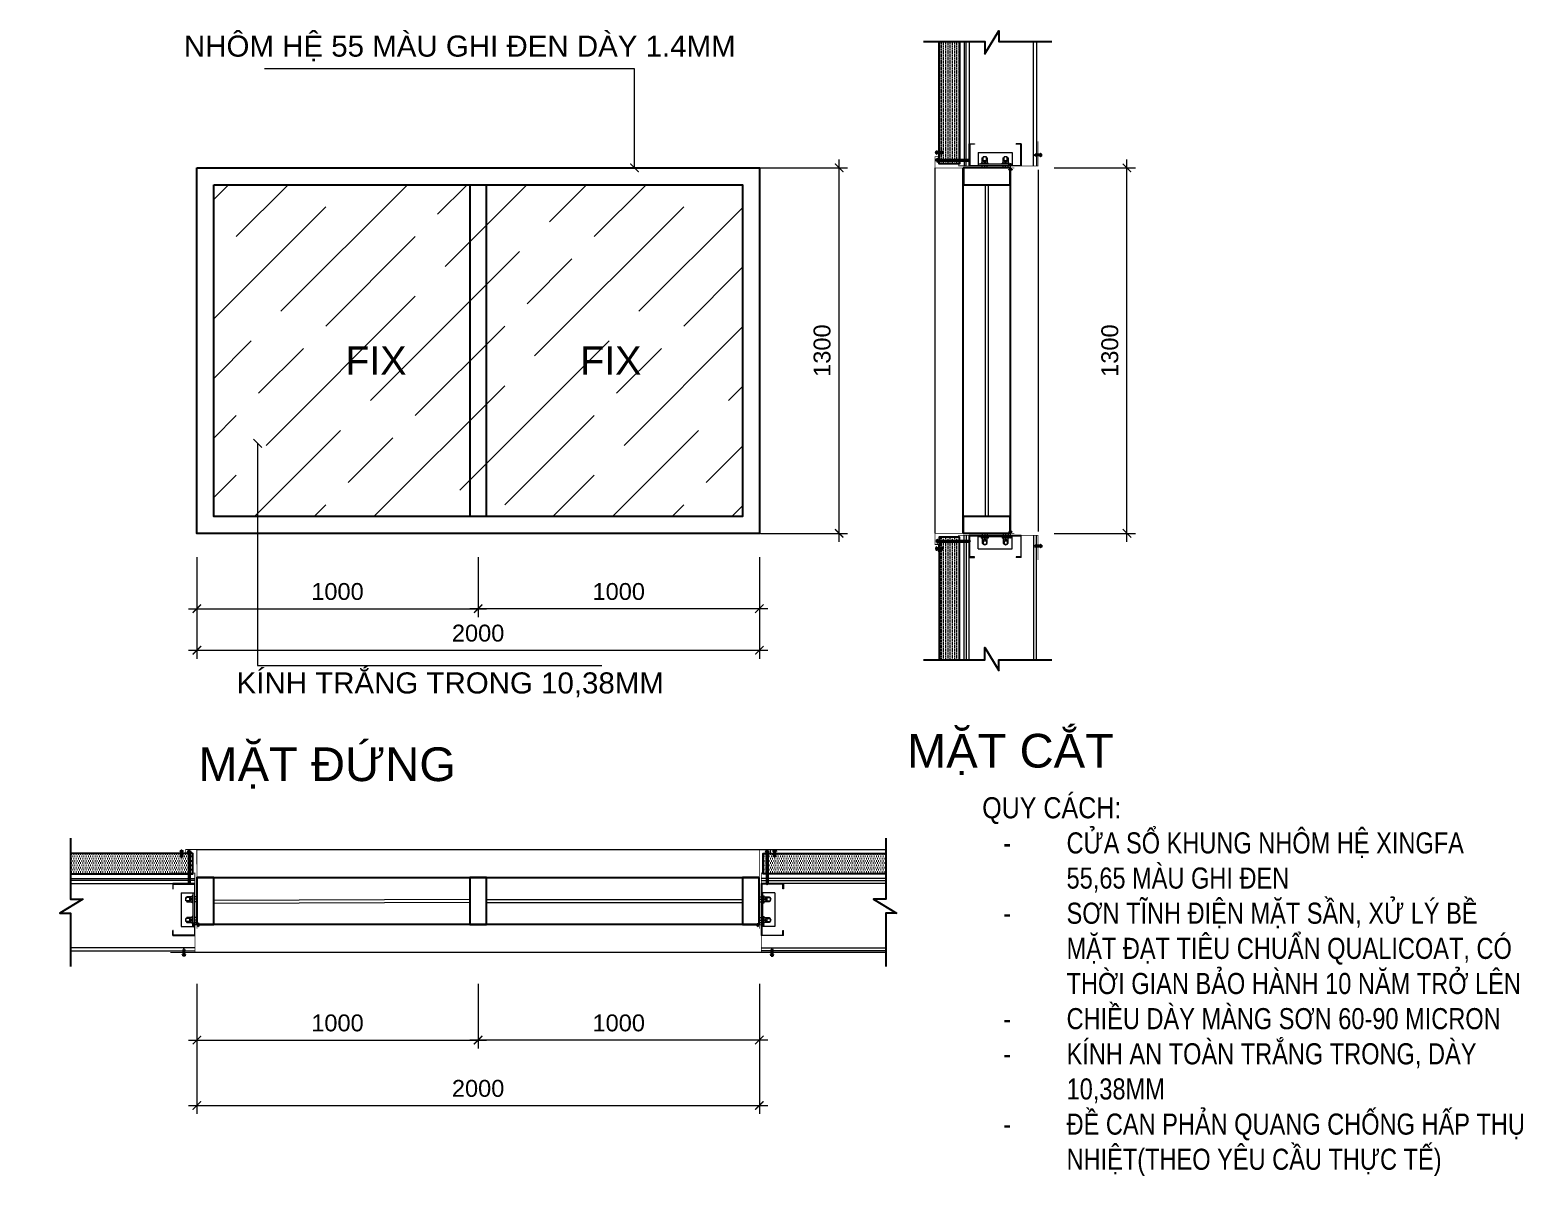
# Model space of a CAD drawing. Header units: millimetres. Extents: x -547695 to 905972, y -1055718 to 167349.
# Drawn here: x -523869 to -518559, y -1038093 to -1034016 of the extents above; entities that cross this region are included whole.
import ezdxf

# ---------------------------------------------------------------- set-up
doc = ezdxf.new("R2010")
doc.units = ezdxf.units.MM
doc.linetypes.add('View-Chi tiet cua$0$View-CellPin-Chi Tiet Cua$0$View-ĐCĐ-CT Cua$0$View-ĐCĐ-CT Cua$0$MB dien thoai tang 1$0$XREF-NHAXUONGT1 DIENTHOAI$0$XREF-NHAXUONGT1$0$XREF-NHAXUONGT1$0$XREF-NHAXUONGT1$0$XKITLINE00', pattern=[0])
doc.linetypes.add('View-Chi tiet cua$0$View-CellPin-Chi Tiet Cua$0$View-ĐCĐ-CT Cua$0$View-ĐCĐ-CT Cua$0$MB dien thoai tang 1$0$XREF-NHAXUONGT1 DIENTHOAI$0$XREF-NHAXUONGT1$0$XREF-NHAXUONGT1$0$XREF-NHAXUONGT1$0$XKITLINE02', pattern=[4, 2, -2])
doc.layers.get('DEFPOINTS').update_dxf_attribs({"color": 1, "lineweight": 25})
for name, color, linetype, lineweight in [('A-DIMS', 8, 'Continuous', 9), ('DIM', 8, 'Continuous', 20), ('NET CHU-TEXT', 7, 'Continuous', 20), ('Text', 2, 'Continuous', 25), ('View-Chi tiet cua$0$View-CellPin-Chi Tiet Cua$0$View-ĐCĐ-CT Cua$0$View-ĐCĐ-CT Cua$0$MB dien thoai tang 1$0$XREF-NHAXUONGT1 DIENTHOAI$0$XREF-NHAXUONGT1$0$XREF-NHAXUONGT1$0$XREF-NHAXUONGT1$0$Bolt', 7, 'Continuous', 0), ('View-Chi tiet cua$0$View-CellPin-Chi Tiet Cua$0$View-ĐCĐ-CT Cua$0$View-ĐCĐ-CT Cua$0$MB dien thoai tang 1$0$XREF-NHAXUONGT1 DIENTHOAI$0$XREF-NHAXUONGT1$0$XREF-NHAXUONGT1$0$XREF-NHAXUONGT1$0$Part', 4, 'Continuous', 0), ('View-Chi tiet cua$0$View-CellPin-Chi Tiet Cua$0$View-ĐCĐ-CT Cua$0$View-ĐCĐ-CT Cua$0$PartMark', 3, 'Continuous', 0), ('View-Chi tiet cua$0$View-CellPin-Chi Tiet Cua$0$View-ĐCĐ-CT Cua$0$View-ĐCĐ-CT Cua$0$xref mbtang1$0$Xref-Nha xuong t1$0$XREF-NHAXUONGT1$0$XREF-NHAXUONGT1$0$XREF-NHAXUONGT1$0$KT-Lancan', 153, 'Continuous', 9), ('View-XPP-CT Cua$0$KT-Hatch', 8, 'Continuous', 9)]:
    doc.layers.add(name, color=color, linetype=linetype, lineweight=lineweight)
for name, color, linetype in [('Net Cat', 30, 'Continuous'), ('Net Cua', 5, 'Continuous'), ('View-Chi tiet cua$0$View-CellPin-Chi Tiet Cua$0$View-ĐCĐ-CT Cua$0$View-ĐCĐ-CT Cua$0$HATCH(KC)', 252, 'Continuous'), ('View-Chi tiet cua$0$View-CellPin-Chi Tiet Cua$0$View-ĐCĐ-CT Cua$0$View-ĐCĐ-CT Cua$0$KT - Net Thay', 7, 'Continuous'), ('View-Chi tiet cua$0$View-CellPin-Chi Tiet Cua$0$View-ĐCĐ-CT Cua$0$View-ĐCĐ-CT Cua$0$MB dien thoai tang 1$0$XREF-NHAXUONGT1 DIENTHOAI$0$XREF-NHAXUONGT1$0$XREF-NHAXUONGT1$0$XREF-NHAXUONGT1$0$XREF-VANPHONGT1$0$KT-Tuong', 1, 'Continuous'), ('View-Chi tiet cua$0$View-CellPin-Chi Tiet Cua$0$View-ĐCĐ-CT Cua$0$View-ĐCĐ-CT Cua$0$MISCEL', 7, 'Continuous')]:
    doc.layers.add(name, color=color, linetype=linetype)
doc.styles.get("Standard").update_dxf_attribs({"font": 'arial.ttf'})
doc.styles.add('VTK_Arial', font='arial.ttf', dxfattribs={"width": 0.8})
doc.dimstyles.new('A-2.5-DIM50', dxfattribs={"dimscale": 50, "dimtxt": 2.5, "dimasz": 1, "dimexe": 1, "dimexo": 0, "dimgap": 0.5, "dimtad": 1, "dimdec": 0, "dimzin": 12, "dimdsep": 46, "dimtxsty": 'VTK_Arial', "dimblk": 'ARCHTICK', "dimcen": 0, "dimdle": 1, "dimclrd": 256, "dimclre": 256, "dimclrt": 7, "dimadec": 1, "dimazin": 3, "dimtfac": 1, "dimtdec": 0, "dimtmove": 0, "dimatfit": 2, "dimfxl": 20, "dimtolj": 1, "dimtzin": 0, "dimlwd": -1, "dimlwe": -1, "dimarcsym": 0})
doc.dimstyles.new('Dim 1-30', dxfattribs={"dimscale": 0.3, "dimtxt": 200, "dimasz": 100, "dimexe": 100, "dimexo": 0, "dimgap": 100, "dimtad": 1, "dimtoh": 1, "dimdec": 0, "dimzin": 0, "dimdsep": 46, "dimtxsty": 'Standard', "dimblk": 'ARCHTICK', "dimcen": 0.09, "dimdle": 100, "dimclrd": 256, "dimclre": 256, "dimclrt": 7, "dimadec": 0, "dimazin": 0, "dimtfac": 1, "dimtdec": 0, "dimtix": 1, "dimtmove": 0, "dimatfit": 0, "dimldrblk": 'ARCHTICK', "dimfxl": 400, "dimtolj": 1, "dimtzin": 0, "dimlwd": -1, "dimlwe": -1, "dimarcsym": 0})

# ---------------------------------------------------------------- blocks, each defined once
blk = doc.blocks.new('_ARCHTICK')
at = {"color": 0, "linetype": 'ByBlock', "const_width": 0.15}
blk.add_lwpolyline([(-0.5, -0.5), (0.5, 0.5)], dxfattribs=at)
blk = doc.blocks.new('*D645')
at = {"layer": 'A-DIMS', "ltscale": 5, "transparency": 16777216}
for p, q in [((-524142.5, -1034642.5), (-524142.5, -1036947.5)), ((-524601.8, -1034692.5), (-524092.5, -1034692.5)), ((-524601.8, -1036897.5), (-524092.5, -1036897.5))]:
    blk.add_line(p, q, dxfattribs=at)
at = {"layer": 'DEFPOINTS', "color": 0, "transparency": 16777216}
for p in [(-524601.8, -1034692.5), (-524601.8, -1036897.5), (-524142.5, -1036897.5)]:
    blk.add_point(p, dxfattribs=at)
at = {"layer": 'A-DIMS', "transparency": 16777216, "xscale": 50, "yscale": 50, "zscale": 50}
for p, rotation in [((-524142.5, -1034692.5), 90), ((-524142.5, -1036897.5), 270)]:
    blk.add_blockref('_ARCHTICK', p, dxfattribs=dict(at, rotation=rotation))
at = {"layer": 'A-DIMS', "color": 7, "transparency": 16777216, "insert": (-524248, -1035795), "char_height": 125, "attachment_point": 5, "rotation": 90, "style": 'VTK_Arial'}
blk.add_mtext('\\A1;KT LỖ MỞ = 2205', dxfattribs=at)
blk = doc.blocks.new('View-Chi tiet cua$0$View-CellPin-Chi Tiet Cua$0$View-ĐCĐ-CT Cua$0$View-ĐCĐ-CT Cua$0$SDS')
at = {"layer": 'View-Chi tiet cua$0$View-CellPin-Chi Tiet Cua$0$View-ĐCĐ-CT Cua$0$View-ĐCĐ-CT Cua$0$MISCEL'}
for p, q in [((0.51, 0.5), (-0.51, 0.5)), ((-0.51, 0.5), (-0.51, 0.38)), ((0.51, 0.38), (-0.51, 0.38)), ((-0.36, 0.86), (-0.36, 0.5)), ((0.27, 0.89), (-0.27, 0.89)), ((-0.21, 0.38), (-0.21, -0.95)), ((0.2, -0.07), (-0.21, 0.09)), ((0.2, -0.09), (-0.21, 0.07)), ((0.2, -0.11), (-0.21, 0.05)), ((0.2, -0.13), (-0.21, 0.02)), ((0.2, -0.15), (-0.21, 0)), ((-0.18, 0.86), (-0.18, 0.5)), ((0.17, -0.04), (-0.18, 0.09)), ((0.17, -0.06), (-0.18, 0.07)), ((0.17, -0.09), (-0.18, 0.05)), ((0.17, -0.11), (-0.18, 0.03)), ((0.17, -0.13), (-0.18, 0)), ((0.2, -0.04), (-0.16, 0.1)), ((0.17, -0.02), (-0.13, 0.1)), ((0.2, -0.02), (-0.11, 0.1)), ((0.17, 0), (-0.07, 0.1)), ((0.2, 0), (-0.05, 0.1)), ((0.17, 0.02), (-0.01, 0.1)), ((0.2, 0.02), (0.01, 0.1)), ((0.17, 0.05), (0.04, 0.1)), ((0.2, 0.04), (0.07, 0.1)), ((0.17, 0.07), (0.1, 0.1)), ((0.2, 0.07), (0.13, 0.1)), ((0.17, 0.09), (0.16, 0.1)), ((0.17, 0.86), (0.17, 0.5)), ((0.2, 0.09), (0.19, 0.1)), ((0.2, 0.38), (0.2, -1.02)), ((0.36, 0.86), (0.36, 0.5)), ((0.51, 0.5), (0.51, 0.38)), ((0.2, -0.18), (-0.21, -0.02)), ((0.2, -0.2), (-0.21, -0.04)), ((0.2, -0.22), (-0.21, -0.06)), ((0.2, -0.24), (-0.21, -0.09)), ((0.2, -0.26), (-0.21, -0.11)), ((0.2, -0.29), (-0.21, -0.13)), ((0.2, -0.31), (-0.21, -0.15)), ((0.2, -0.33), (-0.21, -0.17)), ((0.2, -0.35), (-0.21, -0.2)), ((0.2, -0.37), (-0.21, -0.22)), ((0.2, -0.4), (-0.21, -0.24)), ((0.2, -0.42), (-0.21, -0.26)), ((0.2, -0.44), (-0.21, -0.28)), ((0.2, -0.46), (-0.21, -0.31)), ((0.2, -0.48), (-0.21, -0.33)), ((0.2, -0.51), (-0.21, -0.35)), ((0.2, -0.53), (-0.21, -0.37)), ((0.2, -0.55), (-0.21, -0.39)), ((0.2, -0.57), (-0.21, -0.41)), ((0.2, -0.59), (-0.21, -0.44)), ((0.2, -0.61), (-0.21, -0.46)), ((0.2, -0.64), (-0.21, -0.48)), ((0.2, -0.66), (-0.21, -0.5)), ((0.2, -0.68), (-0.21, -0.52)), ((0.2, -0.7), (-0.21, -0.55)), ((0.2, -0.72), (-0.21, -0.57)), ((0.2, -0.75), (-0.21, -0.59)), ((0.2, -0.77), (-0.21, -0.61)), ((0.2, -0.79), (-0.21, -0.63)), ((0.2, -0.81), (-0.21, -0.66)), ((0.2, -0.83), (-0.21, -0.68)), ((0.2, -0.86), (-0.21, -0.7)), ((0.2, -0.88), (-0.21, -0.72)), ((0.2, -0.9), (-0.21, -0.74)), ((0.2, -0.92), (-0.21, -0.76)), ((0.2, -0.94), (-0.21, -0.79)), ((0.2, -0.96), (-0.21, -0.81)), ((0.2, -0.99), (-0.21, -0.83)), ((0.2, -1.01), (-0.21, -0.85)), ((0.2, -1.03), (-0.21, -0.87)), ((-0.21, -0.95), (-0.11, -1.39)), ((-0.21, -0.95), (-0.21, -1.49)), ((-0.21, -1.28), (-0.21, -1.35)), ((0, -1.67), (-0.21, -1.49)), ((0.2, -1.02), (-0.2, -1.49)), ((0.17, -0.15), (-0.18, -0.02)), ((0.17, -0.17), (-0.18, -0.04)), ((0.17, -0.19), (-0.18, -0.06)), ((0.17, -0.22), (-0.18, -0.08)), ((0.17, -0.24), (-0.18, -0.1)), ((0.17, -0.26), (-0.18, -0.13)), ((0.17, -0.28), (-0.18, -0.15)), ((0.17, -0.31), (-0.18, -0.17)), ((0.17, -0.33), (-0.18, -0.19)), ((0.17, -0.35), (-0.18, -0.21)), ((0.17, -0.37), (-0.18, -0.24)), ((0.17, -0.39), (-0.18, -0.26)), ((0.17, -0.41), (-0.18, -0.28)), ((0.17, -0.44), (-0.18, -0.3)), ((0.17, -0.46), (-0.18, -0.32)), ((0.17, -0.48), (-0.18, -0.35)), ((0.17, -0.5), (-0.18, -0.37)), ((0.17, -0.52), (-0.18, -0.39)), ((0.17, -0.55), (-0.18, -0.41)), ((0.17, -0.57), (-0.18, -0.43)), ((0.17, -0.59), (-0.18, -0.46)), ((0.17, -0.61), (-0.18, -0.48)), ((0.17, -0.63), (-0.18, -0.5)), ((0.17, -0.66), (-0.18, -0.52)), ((0.17, -0.68), (-0.18, -0.54)), ((0.17, -0.7), (-0.18, -0.56)), ((0.17, -0.72), (-0.18, -0.59)), ((0.17, -0.74), (-0.18, -0.61)), ((0.17, -0.76), (-0.18, -0.63)), ((0.17, -0.79), (-0.18, -0.65)), ((0.17, -0.81), (-0.18, -0.67)), ((0.17, -0.83), (-0.18, -0.7)), ((0.17, -0.85), (-0.18, -0.72)), ((0.17, -0.87), (-0.18, -0.74)), ((0.17, -0.9), (-0.18, -0.76)), ((0.17, -0.92), (-0.18, -0.78)), ((0.17, -0.94), (-0.18, -0.81)), ((0.17, -0.96), (-0.18, -0.83)), ((0.17, -0.98), (-0.18, -0.85)), ((0.17, -1), (-0.18, -0.87)), ((0.2, -1.02), (-0.13, -1.55)), ((0.2, -1.02), (-0.08, -1.6)), ((0.2, -1.49), (0, -1.67)), ((0.12, -1.12), (0.12, -1.11)), ((0.2, -1.49), (0.13, -1.17)), ((0.2, -1.02), (0.2, -1.49))]:
    blk.add_line(p, q, dxfattribs=at)
for centre, radius, start, end in [((-0.27, 0.75), 0.145, 50.3712, 132.9683), ((0, 0.4), 0.486, 69.1021, 110.8979), ((0.26, 0.75), 0.145, 47.0317, 129.6288)]:
    blk.add_arc(centre, radius, start, end, dxfattribs=at)
blk = doc.blocks.new('View-Chi tiet cua$0$View-CellPin-Chi Tiet Cua$0$View-ĐCĐ-CT Cua$0$View-ĐCĐ-CT Cua$0$REFEEF')
at = {"layer": 'View-Chi tiet cua$0$View-CellPin-Chi Tiet Cua$0$View-ĐCĐ-CT Cua$0$View-ĐCĐ-CT Cua$0$MISCEL'}
for p, q in [((-960.65, 550.58), (-960.64, 549.98)), ((-959.9, 550.58), (-959.9, 549.98))]:
    blk.add_line(p, q, dxfattribs=at)
at = {"layer": 'View-Chi tiet cua$0$View-CellPin-Chi Tiet Cua$0$View-ĐCĐ-CT Cua$0$View-ĐCĐ-CT Cua$0$MISCEL', "const_width": 0.299}
for points in [[(-960.64, 550.13, -0.89719), (-960.68, 550.43, -1)], [(-960.68, 550.43, -0.054191), (-960.65, 550.43, -1)], [(-959.9, 550.13, 0.89719), (-959.87, 550.43, 1)], [(-959.87, 550.43, 0.054191), (-959.9, 550.43, 1)]]:
    blk.add_lwpolyline(points, format="xyb", dxfattribs=at)
at = {"layer": 'View-Chi tiet cua$0$View-CellPin-Chi Tiet Cua$0$View-ĐCĐ-CT Cua$0$View-ĐCĐ-CT Cua$0$MISCEL', "const_width": 0.232}
blk.add_lwpolyline([(-959.9, 550.28), (-960.64, 550.28)], dxfattribs=at)
at = {"layer": 'View-Chi tiet cua$0$View-CellPin-Chi Tiet Cua$0$View-ĐCĐ-CT Cua$0$View-ĐCĐ-CT Cua$0$MISCEL'}
for centre, start, end in [((-960.64, 550.28), 90.6163, 270.6163), ((-959.9, 550.28), 270.6163, 90.6163)]:
    blk.add_arc(centre, 0.299, start, end, dxfattribs=at)
blk = doc.blocks.new('*A142')
at = {"layer": 'View-Chi tiet cua$0$View-CellPin-Chi Tiet Cua$0$View-ĐCĐ-CT Cua$0$View-ĐCĐ-CT Cua$0$MB dien thoai tang 1$0$XREF-NHAXUONGT1 DIENTHOAI$0$XREF-NHAXUONGT1$0$XREF-NHAXUONGT1$0$XREF-NHAXUONGT1$0$Part', "linetype": 'View-Chi tiet cua$0$View-CellPin-Chi Tiet Cua$0$View-ĐCĐ-CT Cua$0$View-ĐCĐ-CT Cua$0$MB dien thoai tang 1$0$XREF-NHAXUONGT1 DIENTHOAI$0$XREF-NHAXUONGT1$0$XREF-NHAXUONGT1$0$XREF-NHAXUONGT1$0$XKITLINE00', "lineweight": 0}
for p, q in [((1626, -5.48), (1626, -1.48)), ((1626, -1.48), (1627.7, -1.48)), ((1627.66, -1.52), (1626.04, -1.52)), ((1626.04, -1.52), (1626.04, -5.44)), ((1627.66, -1.88), (1627.66, -1.52)), ((1627.7, -1.88), (1627.66, -1.88)), ((1627.7, -1.48), (1627.7, -1.88)), ((1627.7, -5.48), (1626, -5.48)), ((1626.04, -5.44), (1627.66, -5.44)), ((1627.66, -5.44), (1627.66, -5.08)), ((1627.66, -5.08), (1627.7, -5.08)), ((1627.7, -5.48), (1627.7, -5.08))]:
    blk.add_line(p, q, dxfattribs=at)
blk = doc.blocks.new('*A143')
at = {"layer": 'View-Chi tiet cua$0$View-CellPin-Chi Tiet Cua$0$View-ĐCĐ-CT Cua$0$View-ĐCĐ-CT Cua$0$MB dien thoai tang 1$0$XREF-NHAXUONGT1 DIENTHOAI$0$XREF-NHAXUONGT1$0$XREF-NHAXUONGT1$0$XREF-NHAXUONGT1$0$Part', "linetype": 'View-Chi tiet cua$0$View-CellPin-Chi Tiet Cua$0$View-ĐCĐ-CT Cua$0$View-ĐCĐ-CT Cua$0$MB dien thoai tang 1$0$XREF-NHAXUONGT1 DIENTHOAI$0$XREF-NHAXUONGT1$0$XREF-NHAXUONGT1$0$XREF-NHAXUONGT1$0$XKITLINE00', "lineweight": 0}
for p, q in [((1627.04, -2.18), (1626.04, -2.18)), ((1626.12, -4.78), (1626.12, -2.18)), ((1627.04, -2.18), (1627.04, -4.78)), ((1627.04, -4.78), (1626.04, -4.78))]:
    blk.add_line(p, q, dxfattribs=at)
at = {"layer": 'View-Chi tiet cua$0$View-CellPin-Chi Tiet Cua$0$View-ĐCĐ-CT Cua$0$View-ĐCĐ-CT Cua$0$MB dien thoai tang 1$0$XREF-NHAXUONGT1 DIENTHOAI$0$XREF-NHAXUONGT1$0$XREF-NHAXUONGT1$0$XREF-NHAXUONGT1$0$Part', "linetype": 'View-Chi tiet cua$0$View-CellPin-Chi Tiet Cua$0$View-ĐCĐ-CT Cua$0$View-ĐCĐ-CT Cua$0$MB dien thoai tang 1$0$XREF-NHAXUONGT1 DIENTHOAI$0$XREF-NHAXUONGT1$0$XREF-NHAXUONGT1$0$XREF-NHAXUONGT1$0$XKITLINE02', "lineweight": 0}
blk.add_line((1626.04, -2.18), (1626.04, -4.78), dxfattribs=at)
blk = doc.blocks.new('*A144')
at = {"layer": 'View-Chi tiet cua$0$View-CellPin-Chi Tiet Cua$0$View-ĐCĐ-CT Cua$0$View-ĐCĐ-CT Cua$0$MB dien thoai tang 1$0$XREF-NHAXUONGT1 DIENTHOAI$0$XREF-NHAXUONGT1$0$XREF-NHAXUONGT1$0$XREF-NHAXUONGT1$0$Bolt', "linetype": 'View-Chi tiet cua$0$View-CellPin-Chi Tiet Cua$0$View-ĐCĐ-CT Cua$0$View-ĐCĐ-CT Cua$0$MB dien thoai tang 1$0$XREF-NHAXUONGT1 DIENTHOAI$0$XREF-NHAXUONGT1$0$XREF-NHAXUONGT1$0$XREF-NHAXUONGT1$0$XKITLINE00', "lineweight": 0}
for p, q in [((1625.85, -2.49), (1626, -2.49)), ((1625.85, -2.87), (1625.85, -2.49)), ((1625.85, -2.68), (1626, -2.68)), ((1625.85, -2.87), (1626, -2.87)), ((1626.12, -2.41), (1626.21, -2.41)), ((1626.12, -2.95), (1626.21, -2.95)), ((1626.21, -2.95), (1626.21, -2.41)), ((1626.21, -2.49), (1626.41, -2.49)), ((1626.21, -2.68), (1626.41, -2.68)), ((1626.41, -2.87), (1626.21, -2.87)), ((1626.41, -2.49), (1626.41, -2.87)), ((1626.41, -2.56), (1626.7, -2.56)), ((1626.41, -2.8), (1626.7, -2.8)), ((1626.7, -2.8), (1626.7, -2.56)), ((1625.85, -4.09), (1626, -4.09)), ((1625.85, -4.47), (1625.85, -4.09)), ((1625.85, -4.28), (1626, -4.28)), ((1625.85, -4.47), (1626, -4.47)), ((1626.12, -4.01), (1626.21, -4.01)), ((1626.12, -4.55), (1626.21, -4.55)), ((1626.21, -4.55), (1626.21, -4.01)), ((1626.21, -4.09), (1626.41, -4.09)), ((1626.21, -4.28), (1626.41, -4.28)), ((1626.41, -4.47), (1626.21, -4.47)), ((1626.41, -4.09), (1626.41, -4.47)), ((1626.41, -4.16), (1626.7, -4.16)), ((1626.41, -4.4), (1626.7, -4.4)), ((1626.7, -4.4), (1626.7, -4.16))]:
    blk.add_line(p, q, dxfattribs=at)
blk = doc.blocks.new('*A145')
at = {"layer": 'View-Chi tiet cua$0$View-CellPin-Chi Tiet Cua$0$View-ĐCĐ-CT Cua$0$View-ĐCĐ-CT Cua$0$MB dien thoai tang 1$0$XREF-NHAXUONGT1 DIENTHOAI$0$XREF-NHAXUONGT1$0$XREF-NHAXUONGT1$0$XREF-NHAXUONGT1$0$Bolt', "linetype": 'View-Chi tiet cua$0$View-CellPin-Chi Tiet Cua$0$View-ĐCĐ-CT Cua$0$View-ĐCĐ-CT Cua$0$MB dien thoai tang 1$0$XREF-NHAXUONGT1 DIENTHOAI$0$XREF-NHAXUONGT1$0$XREF-NHAXUONGT1$0$XREF-NHAXUONGT1$0$XKITLINE00', "lineweight": 0}
for p, q in [((1626.28, -2.68), (1626.39, -2.49)), ((1626.39, -2.87), (1626.28, -2.68)), ((1626.39, -2.49), (1626.61, -2.49)), ((1626.61, -2.87), (1626.39, -2.87)), ((1626.61, -2.49), (1626.72, -2.68)), ((1626.72, -2.68), (1626.61, -2.87)), ((1626.28, -4.28), (1626.39, -4.09)), ((1626.39, -4.47), (1626.28, -4.28)), ((1626.39, -4.09), (1626.61, -4.09)), ((1626.61, -4.47), (1626.39, -4.47)), ((1626.61, -4.09), (1626.72, -4.28)), ((1626.72, -4.28), (1626.61, -4.47))]:
    blk.add_line(p, q, dxfattribs=at)
blk = doc.blocks.new('View-Chi tiet cua$0$View-CellPin-Chi Tiet Cua$0$View-ĐCĐ-CT Cua$0$View-ĐCĐ-CT Cua$0$MB dien thoai tang 1$0$XREF-NHAXUONGT1 DIENTHOAI$0$XREF-NHAXUONGT1$0$XREF-NHAXUONGT1$0$XREF-NHAXUONGT1$0$hfgh')
at = {"lineweight": 0, "xscale": 46.29202527074079, "yscale": 46.29202527074079, "zscale": 46.29202527074079}
for name in ['*A142', '*A143', '*A144', '*A145']:
    blk.add_blockref(name, (614416506.6, 2300696810.5), dxfattribs=at)
blk = doc.blocks.new('View-Chi tiet cua$0$View-CellPin-Chi Tiet Cua$0$View-ĐCĐ-CT Cua$0$View-ĐCĐ-CT Cua$0$panel350')
at = {"layer": 'View-Chi tiet cua$0$View-CellPin-Chi Tiet Cua$0$View-ĐCĐ-CT Cua$0$View-ĐCĐ-CT Cua$0$HATCH(KC)'}
h = blk.add_hatch(dxfattribs=at)
h.set_pattern_fill('DOTS', color=256, scale=5)
h.paths.add_polyline_path([(-13.9, -14.4), (-449.7, -14.4), (-449.7, -86.7), (-13.9, -86.7)])
at = {"const_width": 1.73}
blk.add_lwpolyline([(-40, -15.1), (-66.5, -15.1)], dxfattribs=at)
at = {"layer": 'View-Chi tiet cua$0$View-CellPin-Chi Tiet Cua$0$View-ĐCĐ-CT Cua$0$View-ĐCĐ-CT Cua$0$KT - Net Thay'}
for points in [[(-449.7, 40.9), (-449.7, -177.1), (-405.7, -177.1), (-487.5, -226.3), (-449.7, -226.3), (-449.7, -415.6)], [(-449.7, -86.7), (-13.9, -86.7), (-13.9, -14.4), (-449.7, -14.4)]]:
    blk.add_lwpolyline(points, dxfattribs=at)
at = {"layer": 'View-Chi tiet cua$0$View-CellPin-Chi Tiet Cua$0$View-ĐCĐ-CT Cua$0$View-ĐCĐ-CT Cua$0$KT - Net Thay', "color": 2, "const_width": 2.59}
for points in [[(0.2, -281.3), (0, -45), (0, -45), (0, 0), (-39.7, 0), (-39.7, -12.1), (-66.4, -12.1)], [(-94.9, -84.1), (-7.2, -84), (-7, -366.4), (-94.7, -366.4)]]:
    blk.add_lwpolyline(points, dxfattribs=at)
at = {"layer": 'View-Chi tiet cua$0$View-CellPin-Chi Tiet Cua$0$View-ĐCĐ-CT Cua$0$View-ĐCĐ-CT Cua$0$MISCEL'}
for p, q in [((-49.2, -7.9), (-59.6, -8)), ((-49.2, -20.8), (-59.6, -20.9)), ((-25.2, -11.1), (-30, -9.8)), ((-25.6, -11.6), (-29.5, -10.6)), ((-25.6, -10.3), (-27.3, -9.8)), ((-25.1, -106.7), (-29.9, -105.4)), ((-25.6, -107.2), (-29.4, -106.1)), ((-25.1, -107.9), (-29.9, -106.6)), ((-25.1, -109.2), (-29.9, -107.9)), ((-25.1, -110.4), (-29.9, -109.1)), ((-25.1, -111.7), (-29.9, -110.4)), ((-25.1, -112.9), (-29.9, -111.6)), ((-25.1, -114.2), (-29.9, -112.9)), ((-25.1, -115.4), (-29.9, -114.1)), ((-25.6, -108.4), (-29.4, -107.4)), ((-25.6, -109.7), (-29.4, -108.6)), ((-25.6, -110.9), (-29.4, -109.9)), ((-25.6, -112.2), (-29.4, -111.1)), ((-25.6, -113.4), (-29.4, -112.4)), ((-25.6, -114.7), (-29.4, -113.6))]:
    blk.add_line(p, q, dxfattribs=at)
at = {"layer": 'View-Chi tiet cua$0$View-CellPin-Chi Tiet Cua$0$View-ĐCĐ-CT Cua$0$View-ĐCĐ-CT Cua$0$MISCEL', "color": 7}
for p, q in [((-21.6, -8.6), (-33.5, -8.6)), ((-33.5, -8.6), (-33.5, -9.8)), ((-21.6, -9.8), (-33.5, -9.8)), ((-31.8, -5), (-31.8, -8.6)), ((-24.4, -4.6), (-30.8, -4.6)), ((-30, -9.8), (-29.9, -122.2)), ((-29.6, -5), (-29.6, -8.6)), ((-25.5, -5), (-25.5, -8.6)), ((-25.2, -9.8), (-25.1, -122.2)), ((-23.3, -5), (-23.3, -8.6)), ((-21.6, -8.6), (-21.6, -9.8)), ((-29.9, -115.1), (-28.8, -121)), ((-27.5, -124.3), (-29.9, -122.2)), ((-25.1, -116.7), (-29.8, -122.2)), ((-25.1, -116.7), (-29, -122.9)), ((-25.1, -116.7), (-28.4, -123.5)), ((-25.1, -122.2), (-27.5, -124.3)), ((-26.1, -117.8), (-26.1, -117.8)), ((-25.1, -122.2), (-25.9, -118.4))]:
    blk.add_line(p, q, dxfattribs=at)
at = {"layer": 'View-Chi tiet cua$0$View-CellPin-Chi Tiet Cua$0$View-ĐCĐ-CT Cua$0$View-ĐCĐ-CT Cua$0$MISCEL', "const_width": 5.18}
for points in [[(-57, -8, -0.89719), (-51.9, -7.4, -1)], [(-57, -20.9, 0.89719), (-51.8, -21.4, 1)], [(-51.9, -7.4, -0.054191), (-51.8, -8, -1)], [(-51.8, -21.4, 0.054191), (-51.8, -20.8, 1)]]:
    blk.add_lwpolyline(points, format="xyb", dxfattribs=at)
at = {"layer": 'View-Chi tiet cua$0$View-CellPin-Chi Tiet Cua$0$View-ĐCĐ-CT Cua$0$View-ĐCĐ-CT Cua$0$MISCEL', "const_width": 4.02}
blk.add_lwpolyline([(-54.4, -20.9), (-54.4, -8)], dxfattribs=at)
at = {"layer": 'View-Chi tiet cua$0$View-CellPin-Chi Tiet Cua$0$View-ĐCĐ-CT Cua$0$View-ĐCĐ-CT Cua$0$MISCEL'}
for centre, start, end in [((-54.4, -8), 0.6576, 180.6576), ((-54.4, -20.9), 180.6576, 0.6576)]:
    blk.add_arc(centre, 5.18, start, end, dxfattribs=at)
at = {"layer": 'View-Chi tiet cua$0$View-CellPin-Chi Tiet Cua$0$View-ĐCĐ-CT Cua$0$View-ĐCĐ-CT Cua$0$MISCEL', "color": 7}
for centre, radius, start, end in [((-30.7, -6.3), 1.7, 50.4125, 133.0095), ((-27.6, -10.3), 5.68, 69.1434, 110.9391), ((-24.5, -6.3), 1.7, 47.073, 129.67)]:
    blk.add_arc(centre, radius, start, end, dxfattribs=at)
at = {"layer": 'View-Chi tiet cua$0$View-CellPin-Chi Tiet Cua$0$View-ĐCĐ-CT Cua$0$View-ĐCĐ-CT Cua$0$xref mbtang1$0$Xref-Nha xuong t1$0$XREF-NHAXUONGT1$0$XREF-NHAXUONGT1$0$XREF-NHAXUONGT1$0$KT-Lancan', "linetype": 'Continuous', "ltscale": 0.1}
for p, q in [((-449.7, -103.6), (-7.1, -103.6)), ((-7.1, -110.3), (-449.7, -110.3)), ((-449.7, -120.7), (-7.1, -120.7)), ((-7, -349.9), (-449.7, -349.9)), ((-449.7, -360.3), (-7, -360.3))]:
    blk.add_line(p, q, dxfattribs=at)
at = {"color": 7, "xscale": -9.68563410993794, "yscale": 9.68563410993794, "zscale": 9.68563410993794, "rotation": 180.0412493068775}
blk.add_blockref('View-Chi tiet cua$0$View-CellPin-Chi Tiet Cua$0$View-ĐCĐ-CT Cua$0$View-ĐCĐ-CT Cua$0$SDS', (-45.6, -370.1), dxfattribs=at)
at = {"layer": 'View-Chi tiet cua$0$View-CellPin-Chi Tiet Cua$0$View-ĐCĐ-CT Cua$0$View-ĐCĐ-CT Cua$0$MB dien thoai tang 1$0$XREF-NHAXUONGT1 DIENTHOAI$0$XREF-NHAXUONGT1$0$XREF-NHAXUONGT1$0$XREF-NHAXUONGT1$0$XREF-VANPHONGT1$0$KT-Tuong', "linetype": 'Continuous', "xscale": -1}
blk.add_blockref('View-Chi tiet cua$0$View-CellPin-Chi Tiet Cua$0$View-ĐCĐ-CT Cua$0$View-ĐCĐ-CT Cua$0$MB dien thoai tang 1$0$XREF-NHAXUONGT1 DIENTHOAI$0$XREF-NHAXUONGT1$0$XREF-NHAXUONGT1$0$XREF-NHAXUONGT1$0$hfgh', (614491770.3, -2300696863.2), dxfattribs=at)
at = {"layer": 'View-Chi tiet cua$0$View-CellPin-Chi Tiet Cua$0$View-ĐCĐ-CT Cua$0$View-ĐCĐ-CT Cua$0$PartMark', "xscale": 17.29577519631775, "yscale": 17.29577519631775, "zscale": 17.29577519631775, "rotation": 0.04124930687756254}
blk.add_blockref('View-Chi tiet cua$0$View-CellPin-Chi Tiet Cua$0$View-ĐCĐ-CT Cua$0$View-ĐCĐ-CT Cua$0$REFEEF', (16612.3, -9773.7), dxfattribs=at)
blk = doc.blocks.new('*D661')
at = {"layer": 'DEFPOINTS', "color": 0, "transparency": 16777216}
for p in [(-520227.3, -1034506.5), (-519968.1, -1034506.5), (-520227.3, -1035806.5)]:
    blk.add_point(p, dxfattribs=at)
at = {"layer": 'DIM', "transparency": 16777216}
for p, q in [((-519968.1, -1035836.5), (-519968.1, -1034476.5)), ((-520227.3, -1034506.5), (-519938.1, -1034506.5)), ((-520227.3, -1035806.5), (-519938.1, -1035806.5))]:
    blk.add_line(p, q, dxfattribs=at)
at = {"layer": 'DIM', "transparency": 16777216, "xscale": 30, "yscale": 30, "zscale": 30}
for p, rotation in [((-519968.1, -1034506.5), 90), ((-519968.1, -1035806.5), 270)]:
    blk.add_blockref('_ARCHTICK', p, dxfattribs=dict(at, rotation=rotation))
at = {"layer": 'DIM', "color": 7, "transparency": 16777216, "insert": (-520028.7, -1035156.5), "char_height": 60, "attachment_point": 5, "rotation": 90}
blk.add_mtext('\\A1;1300', dxfattribs=at)
blk = doc.blocks.new('*D671')
at = {"layer": 'DEFPOINTS', "color": 0, "transparency": 16777216}
for p in [(-521270.4, -1034506.5), (-520991.1, -1034506.5), (-521270.4, -1035806.5)]:
    blk.add_point(p, dxfattribs=at)
at = {"layer": 'DIM', "transparency": 16777216}
for p, q in [((-520991.1, -1035836.5), (-520991.1, -1034476.5)), ((-521270.4, -1034506.5), (-520961.1, -1034506.5)), ((-521270.4, -1035806.5), (-520961.1, -1035806.5))]:
    blk.add_line(p, q, dxfattribs=at)
at = {"layer": 'DIM', "transparency": 16777216, "xscale": 30, "yscale": 30, "zscale": 30}
for p, rotation in [((-520991.1, -1034506.5), 90), ((-520991.1, -1035806.5), 270)]:
    blk.add_blockref('_ARCHTICK', p, dxfattribs=dict(at, rotation=rotation))
at = {"layer": 'DIM', "color": 7, "transparency": 16777216, "insert": (-521051.8, -1035156.5), "char_height": 60, "attachment_point": 5, "rotation": 90}
blk.add_mtext('\\A1;1300', dxfattribs=at)
blk = doc.blocks.new('*D672')
at = {"layer": 'DEFPOINTS', "color": 0, "transparency": 16777216}
for p in [(-523275, -1037408.3), (-521275, -1037408.3), (-521275, -1037841.7)]:
    blk.add_point(p, dxfattribs=at)
at = {"layer": 'DIM', "transparency": 16777216}
for p, q in [((-523275, -1037408.3), (-523275, -1037871.7)), ((-521275, -1037408.3), (-521275, -1037871.7)), ((-523305, -1037841.7), (-521245, -1037841.7))]:
    blk.add_line(p, q, dxfattribs=at)
at = {"layer": 'DIM', "transparency": 16777216, "xscale": 30, "yscale": 30, "zscale": 30, "rotation": 180}
blk.add_blockref('_ARCHTICK', (-523275, -1037841.7), dxfattribs=at)
at = {"layer": 'DIM', "transparency": 16777216, "xscale": 30, "yscale": 30, "zscale": 30}
blk.add_blockref('_ARCHTICK', (-521275, -1037841.7), dxfattribs=at)
at = {"layer": 'DIM', "color": 7, "transparency": 16777216, "insert": (-522275, -1037781.1), "char_height": 60, "attachment_point": 5}
blk.add_mtext('\\A1;2000', dxfattribs=at)
blk = doc.blocks.new('*D673')
at = {"layer": 'DEFPOINTS', "color": 0, "transparency": 16777216}
for p in [(-523275, -1037408.3), (-522275, -1037408.3), (-522275, -1037608.9)]:
    blk.add_point(p, dxfattribs=at)
at = {"layer": 'DIM', "transparency": 16777216}
for p, q in [((-523275, -1037408.3), (-523275, -1037638.9)), ((-522275, -1037408.3), (-522275, -1037638.9)), ((-523305, -1037608.9), (-522245, -1037608.9))]:
    blk.add_line(p, q, dxfattribs=at)
at = {"layer": 'DIM', "transparency": 16777216, "xscale": 30, "yscale": 30, "zscale": 30, "rotation": 180}
blk.add_blockref('_ARCHTICK', (-523275, -1037608.9), dxfattribs=at)
at = {"layer": 'DIM', "transparency": 16777216, "xscale": 30, "yscale": 30, "zscale": 30}
blk.add_blockref('_ARCHTICK', (-522275, -1037608.9), dxfattribs=at)
at = {"layer": 'DIM', "color": 7, "transparency": 16777216, "insert": (-522775, -1037548.3), "char_height": 60, "attachment_point": 5}
blk.add_mtext('\\A1;1000', dxfattribs=at)
blk = doc.blocks.new('*D674')
at = {"layer": 'DEFPOINTS', "color": 0, "transparency": 16777216}
for p in [(-522275, -1037408.3), (-521275, -1037408.3), (-522275, -1037608.9)]:
    blk.add_point(p, dxfattribs=at)
at = {"layer": 'DIM', "transparency": 16777216}
for p, q in [((-522275, -1037408.3), (-522275, -1037638.9)), ((-521275, -1037408.3), (-521275, -1037638.9)), ((-521245, -1037608.9), (-522305, -1037608.9))]:
    blk.add_line(p, q, dxfattribs=at)
at = {"layer": 'DIM', "transparency": 16777216, "xscale": 30, "yscale": 30, "zscale": 30, "rotation": 180}
blk.add_blockref('_ARCHTICK', (-522275, -1037608.9), dxfattribs=at)
at = {"layer": 'DIM', "transparency": 16777216, "xscale": 30, "yscale": 30, "zscale": 30}
blk.add_blockref('_ARCHTICK', (-521275, -1037608.9), dxfattribs=at)
at = {"layer": 'DIM', "color": 7, "transparency": 16777216, "insert": (-521775, -1037548.3), "char_height": 60, "attachment_point": 5}
blk.add_mtext('\\A1;1000', dxfattribs=at)
blk = doc.blocks.new('*D675')
at = {"layer": 'DEFPOINTS', "color": 0, "transparency": 16777216}
for p in [(-523275, -1035891.3), (-522275, -1035891.3), (-522275, -1036074.4)]:
    blk.add_point(p, dxfattribs=at)
at = {"layer": 'DIM', "transparency": 16777216}
for p, q in [((-523275, -1035891.3), (-523275, -1036104.4)), ((-522275, -1035891.3), (-522275, -1036104.4)), ((-523305, -1036074.4), (-522245, -1036074.4))]:
    blk.add_line(p, q, dxfattribs=at)
at = {"layer": 'DIM', "transparency": 16777216, "xscale": 30, "yscale": 30, "zscale": 30, "rotation": 180}
blk.add_blockref('_ARCHTICK', (-523275, -1036074.4), dxfattribs=at)
at = {"layer": 'DIM', "transparency": 16777216, "xscale": 30, "yscale": 30, "zscale": 30}
blk.add_blockref('_ARCHTICK', (-522275, -1036074.4), dxfattribs=at)
at = {"layer": 'DIM', "color": 7, "transparency": 16777216, "insert": (-522775, -1036013.7), "char_height": 60, "attachment_point": 5}
blk.add_mtext('\\A1;1000', dxfattribs=at)
blk = doc.blocks.new('*D676')
at = {"layer": 'DEFPOINTS', "color": 0, "transparency": 16777216}
for p in [(-522275, -1035891.3), (-521275, -1035891.3), (-522275, -1036074.4)]:
    blk.add_point(p, dxfattribs=at)
at = {"layer": 'DIM', "transparency": 16777216}
for p, q in [((-522275, -1035891.3), (-522275, -1036104.4)), ((-521275, -1035891.3), (-521275, -1036104.4)), ((-521245, -1036074.4), (-522305, -1036074.4))]:
    blk.add_line(p, q, dxfattribs=at)
at = {"layer": 'DIM', "transparency": 16777216, "xscale": 30, "yscale": 30, "zscale": 30, "rotation": 180}
blk.add_blockref('_ARCHTICK', (-522275, -1036074.4), dxfattribs=at)
at = {"layer": 'DIM', "transparency": 16777216, "xscale": 30, "yscale": 30, "zscale": 30}
blk.add_blockref('_ARCHTICK', (-521275, -1036074.4), dxfattribs=at)
at = {"layer": 'DIM', "color": 7, "transparency": 16777216, "insert": (-521775, -1036013.7), "char_height": 60, "attachment_point": 5}
blk.add_mtext('\\A1;1000', dxfattribs=at)
blk = doc.blocks.new('*D677')
at = {"layer": 'DEFPOINTS', "color": 0, "transparency": 16777216}
for p in [(-523275, -1035891.3), (-521275, -1035891.3), (-521275, -1036222.3)]:
    blk.add_point(p, dxfattribs=at)
at = {"layer": 'DIM', "transparency": 16777216}
for p, q in [((-523275, -1035891.3), (-523275, -1036252.3)), ((-521275, -1035891.3), (-521275, -1036252.3)), ((-523305, -1036222.3), (-521245, -1036222.3))]:
    blk.add_line(p, q, dxfattribs=at)
at = {"layer": 'DIM', "transparency": 16777216, "xscale": 30, "yscale": 30, "zscale": 30, "rotation": 180}
blk.add_blockref('_ARCHTICK', (-523275, -1036222.3), dxfattribs=at)
at = {"layer": 'DIM', "transparency": 16777216, "xscale": 30, "yscale": 30, "zscale": 30}
blk.add_blockref('_ARCHTICK', (-521275, -1036222.3), dxfattribs=at)
at = {"layer": 'DIM', "color": 7, "transparency": 16777216, "insert": (-522275, -1036161.7), "char_height": 60, "attachment_point": 5}
blk.add_mtext('\\A1;2000', dxfattribs=at)

msp = doc.modelspace()

# ---------------------------------------------------------------- hatches: boundary and pattern name
at = {"layer": 'View-XPP-CT Cua$0$KT-Hatch'}
h = msp.add_hatch(dxfattribs=at)
h.set_pattern_fill('GOST_WOOD', color=256, scale=75, angle=135)
h.set_pattern_definition([(225, (-3457875.9, -2133064.9), (-318.19805, 318.19805), [750, -150]), (225, (-3457875.9, -2132852.75), (-318.19805, 318.19805), [450, -112.5, 225, -112.5]), (225, (-3457822.86, -2132587.6), (-318.19805, 318.19805), [750, -150])])
h.paths.add_polyline_path([(-523215, -1034566.5), (-521335, -1034566.5), (-521335, -1035746.5), (-523215, -1035746.5)])

# ---------------------------------------------------------------- linework, layer by layer
for p, q in [((-522305, -1034566.5), (-522305, -1035746.5)), ((-522245, -1035746.5), (-522245, -1034566.5))]:
    msp.add_line(p, q)
for points in [[(-523275, -1034506.5), (-521275, -1034506.5), (-521275, -1035806.5), (-523275, -1035806.5)], [(-523215, -1034566.5), (-521335, -1034566.5), (-521335, -1035746.5), (-523215, -1035746.5)]]:
    msp.add_lwpolyline(points, close=True)
at = {"layer": 'Net Cat', "ltscale": 100}
for points in [[(-520383.1, -1034566.4), (-520383.1, -1034506.6), (-520549.5, -1034506.6), (-520549.5, -1034566.4)], [(-520383.8, -1035806.4), (-520383.8, -1035746.6), (-520550.2, -1035746.6), (-520550.2, -1035806.4)], [(-523215, -1037031.1), (-523274.8, -1037031.1), (-523274.8, -1037197.5), (-523215, -1037197.5)], [(-522245.2, -1037031.1), (-522305, -1037031.1), (-522305, -1037197.5), (-522245.2, -1037197.5)], [(-522245.2, -1037031.1), (-522305, -1037031.1), (-522305, -1037197.5), (-522245.2, -1037197.5)], [(-521275.2, -1037031.1), (-521335, -1037031.1), (-521335, -1037197.5), (-521275.2, -1037197.5)]]:
    msp.add_lwpolyline(points, close=True, dxfattribs=at)
at = {"layer": 'NET CHU-TEXT'}
for p, q in [((-520650.2, -1035806.4), (-520650.2, -1034506.5)), ((-520283.8, -1034513.4), (-520283.8, -1035799.5)), ((-520472, -1034566.4), (-520472, -1035746.6)), ((-520462, -1034566.4), (-520462, -1035746.6)), ((-523275, -1036931.1), (-520825.3, -1036931.1)), ((-523215, -1037111.4), (-522305, -1037108.1)), ((-523215, -1037121.4), (-522305, -1037118.1)), ((-522245.2, -1037109.3), (-521335, -1037109.3)), ((-522245.2, -1037119.3), (-521335, -1037119.3)), ((-520825.3, -1037297.5), (-523282, -1037297.5))]:
    msp.add_line(p, q, dxfattribs=at)
at = {"layer": 'Net Cua'}
for p, q in [((-520550.2, -1035806.4), (-520550.2, -1034506.5)), ((-520383.8, -1034513.4), (-520383.8, -1035799.5)), ((-523275, -1037031.1), (-521275, -1037031.1)), ((-521275.2, -1037197.5), (-523282, -1037197.5))]:
    msp.add_line(p, q, dxfattribs=at)

# ---------------------------------------------------------------- block references
at = {"layer": 'View-Chi tiet cua$0$View-CellPin-Chi Tiet Cua$0$View-ĐCĐ-CT Cua$0$View-ĐCĐ-CT Cua$0$HATCH(KC)', "xscale": -1, "rotation": 89.99999999999973}
msp.add_blockref('View-Chi tiet cua$0$View-CellPin-Chi Tiet Cua$0$View-ĐCĐ-CT Cua$0$View-ĐCĐ-CT Cua$0$panel350', (-520650.2, -1034506.5), dxfattribs=at)
at = {"layer": 'View-Chi tiet cua$0$View-CellPin-Chi Tiet Cua$0$View-ĐCĐ-CT Cua$0$View-ĐCĐ-CT Cua$0$HATCH(KC)', "rotation": 90.00000000000001}
msp.add_blockref('View-Chi tiet cua$0$View-CellPin-Chi Tiet Cua$0$View-ĐCĐ-CT Cua$0$View-ĐCĐ-CT Cua$0$panel350', (-520650.2, -1035806.5), dxfattribs=at)
at = {"layer": 'View-Chi tiet cua$0$View-CellPin-Chi Tiet Cua$0$View-ĐCĐ-CT Cua$0$View-ĐCĐ-CT Cua$0$HATCH(KC)'}
msp.add_blockref('View-Chi tiet cua$0$View-CellPin-Chi Tiet Cua$0$View-ĐCĐ-CT Cua$0$View-ĐCĐ-CT Cua$0$panel350', (-523275, -1036931.1), dxfattribs=at)
at = {"layer": 'View-Chi tiet cua$0$View-CellPin-Chi Tiet Cua$0$View-ĐCĐ-CT Cua$0$View-ĐCĐ-CT Cua$0$HATCH(KC)', "xscale": -1}
msp.add_blockref('View-Chi tiet cua$0$View-CellPin-Chi Tiet Cua$0$View-ĐCĐ-CT Cua$0$View-ĐCĐ-CT Cua$0$panel350', (-521275, -1036931.1), dxfattribs=at)

# ---------------------------------------------------------------- texts
at = {"layer": 'DIM', "color": 7, "attachment_point": 5}
for s, insert, char_height in [('\\A1;NHÔM HỆ 55 MÀU GHI ĐEN DÀY 1.4MM ', (-522340.1, -1034081.6), 75), ('\\A1;FIX', (-522638.4, -1035191.8), 100), ('\\A1;FIX', (-521803.2, -1035191.8), 100), ('\\A1;KÍNH TRẮNG TRONG 10,38MM', (-522374.1, -1036345.6), 75)]:
    msp.add_mtext(s, dxfattribs=dict(at, insert=insert, char_height=char_height))
at = {"layer": 'Text', "ltscale": 100, "char_height": 120, "attachment_point": 5}
for s, insert in [('\\A1;MẶT CẮT', (-520382.2, -1036592.9)), ('\\A1;MẶT ĐỨNG', (-522811.6, -1036641))]:
    msp.add_mtext(s, dxfattribs=dict(at, insert=insert))
at = {"layer": 'Text', "ltscale": 100, "insert": (-520482.7, -1036745.1), "char_height": 75, "width": 1934.903, "attachment_point": 1}
msp.add_mtext('{\\W0.85;QUY CÁCH:\\P\\pxi-3,l4,t4;\\W0.8;-^ICỬA SỔ KHUNG NHÔM HỆ XINGFA 55,65 MÀU GHI ĐEN\\P-^ISƠN TĨNH ĐIỆN MẶT SẦN, XỬ LÝ BỀ MẶT ĐẠT TIÊU CHUẨN QUALICOAT, CÓ THỜI GIAN BẢO HÀNH 10 NĂM TRỞ LÊN\\P-^ICHIỀU DÀY MÀNG SƠN 60-90 MICRON\\P-^IKÍNH AN TOÀN TRẮNG TRONG, DÀY 10,38MM\\P-^IĐỀ CAN PHẢN QUANG CHỐNG HẤP THỤ NHIỆT(THEO YÊU CẦU THỰC TẾ)}', dxfattribs=at)

# ---------------------------------------------------------------- dimensions: what is measured, and where the dimension line sits
at = {"layer": 'A-DIMS', "ltscale": 5}
dim = msp.add_linear_dim(base=(-524142.5, -1036897.5), p1=(-524601.8, -1034692.5), p2=(-524601.8, -1036897.5), angle=90, text='KT LỖ MỞ = <>', dimstyle='A-2.5-DIM50', override={"dimpost": '\\X'}, dxfattribs=at)
dim.commit()
dim.dimension.update_dxf_attribs({"geometry": '*D645', "text_midpoint": (-524248, -1035795)})
at = {"layer": 'DIM'}
for p1, p2, distance, picture, middle in [((-521270.4, -1035806.5), (-521270.4, -1034506.5), -279.2, '*D671', (-521051.8, -1035156.5)), ((-520227.3, -1035806.5), (-520227.3, -1034506.5), -259.3, '*D661', (-520028.7, -1035156.5)), ((-523275, -1035891.3), (-522275, -1035891.3), -183, '*D675', (-522775, -1036013.7)), ((-521275, -1035891.3), (-522275, -1035891.3), 183, '*D676', (-521775, -1036013.7)), ((-523275, -1037408.3), (-521275, -1037408.3), -433.4, '*D672', (-522275, -1037781.1)), ((-523275, -1037408.3), (-522275, -1037408.3), -200.6, '*D673', (-522775, -1037548.3)), ((-521275, -1037408.3), (-522275, -1037408.3), 200.6, '*D674', (-521775, -1037548.3))]:
    dim = msp.add_aligned_dim(p1=p1, p2=p2, distance=distance, dimstyle='Dim 1-30', dxfattribs=at)
    dim.commit()
    dim.dimension.update_dxf_attribs({"geometry": picture, "text_midpoint": middle})
dim = msp.add_linear_dim(base=(-521275, -1036222.3), p1=(-523275, -1035891.3), p2=(-521275, -1035891.3), dimstyle='Dim 1-30', override={"dimblk": 'ARCHTICK'}, dxfattribs=at)
dim.commit()
dim.dimension.update_dxf_attribs({"geometry": '*D677', "text_midpoint": (-522275, -1036161.7)})

# ---------------------------------------------------------------- leaders
for points in [[(-521718.8, -1034506.5), (-521718.8, -1034153.6), (-523034.6, -1034153.6)], [(-523059.1, -1035486.3), (-523059.1, -1036276.9), (-521834.7, -1036276.9)]]:
    msp.add_leader(points, dimstyle='Dim 1-30', dxfattribs=at)

doc.saveas('drawing.dxf')
